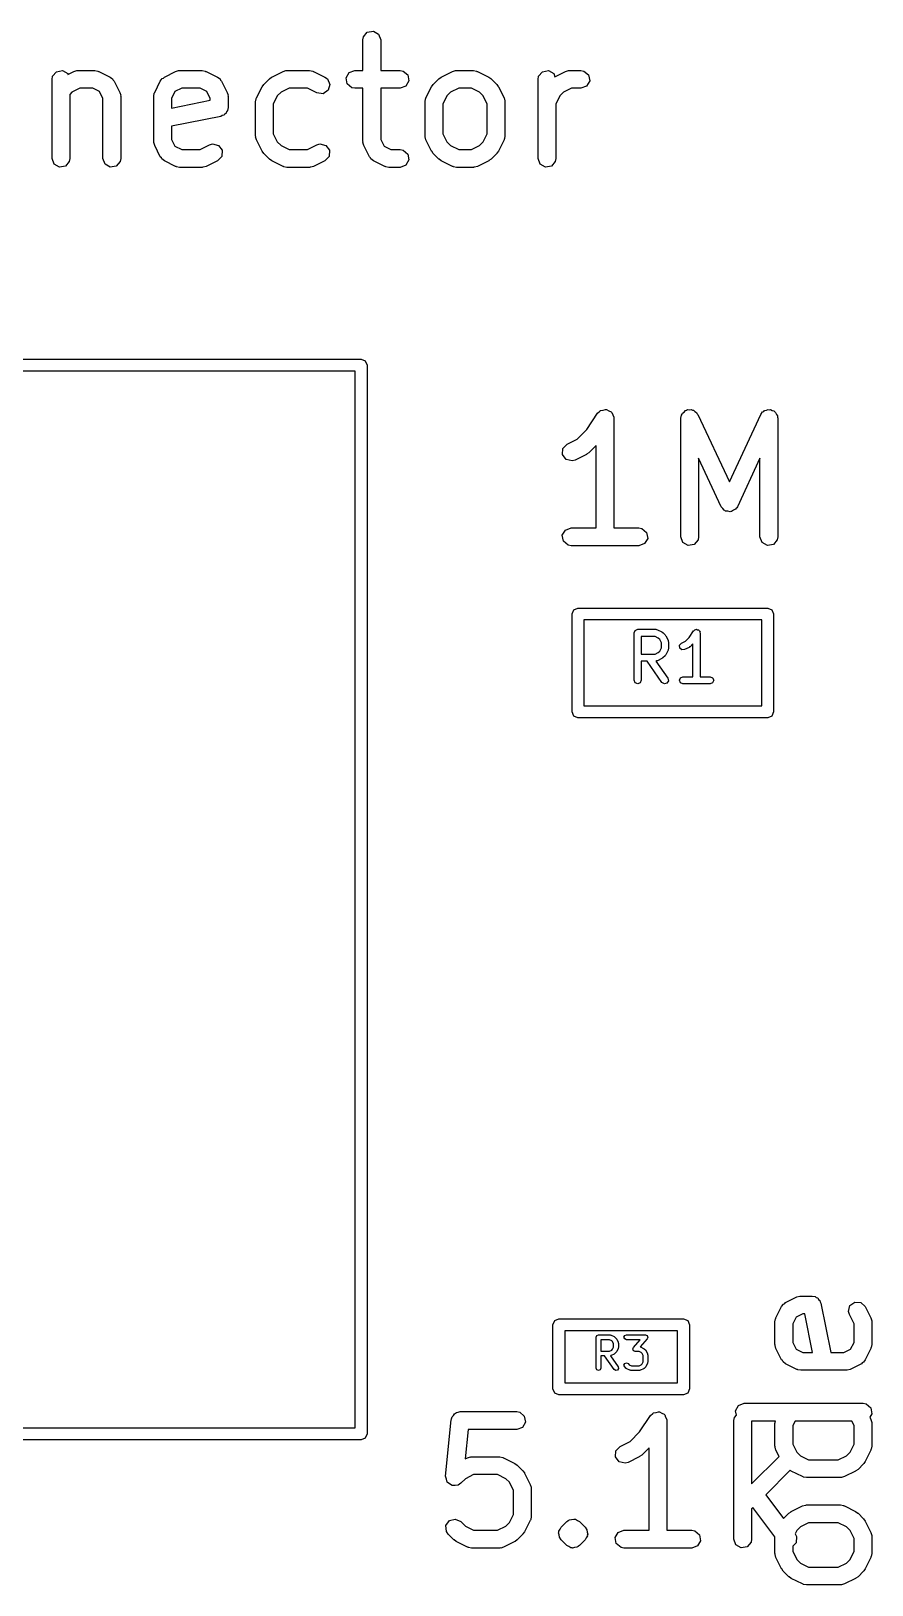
# Model space of a CAD drawing. Extents: x 115 to 337, y -185 to -59.
# Drawn here: x 227.54 to 234.62, y -72.33 to -59.23 of the extents above; entities that cross this region are included whole.
import ezdxf

# ---------------------------------------------------------------- set-up
doc = ezdxf.new("R2010")
doc.units = 0
doc.layers.add('BLACK', color=7, linetype='CONTINUOUS')

msp = doc.modelspace()

# ---------------------------------------------------------------- linework, layer by layer
at = {"layer": 'BLACK', "linetype": 'CONTINUOUS'}
for p, q in [((230.331, -59.3045), (230.335, -59.2789)), ((230.331, -59.5628), (230.331, -59.3045)), ((230.335, -59.2789), (230.368, -59.2396)), ((230.368, -59.2396), (230.419, -59.2307)), ((230.419, -59.2307), (230.463, -59.2563)), ((230.463, -59.2563), (230.481, -59.3045)), ((230.481, -59.3045), (230.481, -59.5628)), ((227.716, -59.6122), (227.749, -59.5729)), ((227.749, -59.5729), (227.8, -59.564)), ((227.8, -59.564), (227.844, -59.5896)), ((227.844, -59.5896), (227.846, -59.5956)), ((227.846, -59.5956), (227.896, -59.5708)), ((227.896, -59.5708), (227.921, -59.5633)), ((227.921, -59.5633), (227.925, -59.5644)), ((227.925, -59.5644), (227.93, -59.5628)), ((227.93, -59.5628), (228.072, -59.5628)), ((228.072, -59.5628), (228.098, -59.5674)), ((228.098, -59.5674), (228.102, -59.5703)), ((228.102, -59.5703), (228.106, -59.5708)), ((228.106, -59.5708), (228.201, -59.6184)), ((228.658, -59.6184), (228.753, -59.5708)), ((228.753, -59.5708), (228.778, -59.5633)), ((228.778, -59.5633), (228.782, -59.5644)), ((228.782, -59.5644), (228.787, -59.5628)), ((228.787, -59.5628), (228.977, -59.5628)), ((228.977, -59.5628), (229.003, -59.5674)), ((229.003, -59.5674), (229.006, -59.5703)), ((229.006, -59.5703), (229.011, -59.5708)), ((229.011, -59.5708), (229.106, -59.6184)), ((229.563, -59.6184), (229.658, -59.5708)), ((229.658, -59.5708), (229.683, -59.5633)), ((229.683, -59.5633), (229.687, -59.5644)), ((229.687, -59.5644), (229.691, -59.5628)), ((229.691, -59.5628), (229.882, -59.5628)), ((229.882, -59.5628), (229.908, -59.5674)), ((229.908, -59.5674), (229.911, -59.5703)), ((229.911, -59.5703), (229.915, -59.5708)), ((229.915, -59.5708), (230.011, -59.6184)), ((230.189, -59.6248), (230.215, -59.5804)), ((230.215, -59.5804), (230.263, -59.5628)), ((230.263, -59.5628), (230.331, -59.5628)), ((230.481, -59.5628), (230.644, -59.5628)), ((230.644, -59.5628), (230.67, -59.5674)), ((230.67, -59.5674), (230.709, -59.6003)), ((230.709, -59.6003), (230.718, -59.6509)), ((230.991, -59.6184), (231.087, -59.5708)), ((231.087, -59.5708), (231.111, -59.5633)), ((231.111, -59.5633), (231.116, -59.5644)), ((231.116, -59.5644), (231.12, -59.5628)), ((231.12, -59.5628), (231.263, -59.5628)), ((231.263, -59.5628), (231.289, -59.5674)), ((231.289, -59.5674), (231.292, -59.5703)), ((231.292, -59.5703), (231.296, -59.5708)), ((231.296, -59.5708), (231.392, -59.6184)), ((231.811, -59.6122), (231.844, -59.5729)), ((231.844, -59.5729), (231.895, -59.564)), ((231.895, -59.564), (231.939, -59.5896)), ((231.939, -59.5896), (231.949, -59.6158)), ((231.949, -59.6158), (232.039, -59.5708)), ((232.039, -59.5708), (232.064, -59.5633)), ((232.064, -59.5633), (232.068, -59.5644)), ((232.068, -59.5644), (232.072, -59.5628)), ((232.072, -59.5628), (232.168, -59.5628)), ((232.168, -59.5628), (232.193, -59.5674)), ((232.193, -59.5674), (232.233, -59.6003)), ((232.233, -59.6003), (232.242, -59.6509)), ((227.712, -59.6378), (227.716, -59.6122)), ((227.712, -60.3045), (227.712, -59.6378)), ((227.947, -59.7128), (227.879, -59.7471)), ((228.055, -59.7128), (227.947, -59.7128)), ((228.112, -59.7414), (228.055, -59.7128)), ((228.201, -59.6184), (228.222, -59.6339)), ((228.222, -59.6339), (228.227, -59.6442)), ((228.227, -59.6442), (228.235, -59.6519)), ((228.235, -59.6519), (228.282, -59.7472)), ((228.577, -59.7472), (228.624, -59.6519)), ((228.624, -59.6519), (228.64, -59.631)), ((228.64, -59.631), (228.65, -59.6265)), ((228.65, -59.6265), (228.658, -59.6184)), ((228.804, -59.7128), (228.747, -59.7414)), ((228.959, -59.7128), (228.804, -59.7128)), ((229.017, -59.7414), (228.959, -59.7128)), ((229.106, -59.6184), (229.127, -59.6339)), ((229.127, -59.6339), (229.131, -59.6442)), ((229.131, -59.6442), (229.14, -59.6519)), ((229.14, -59.6519), (229.187, -59.7472)), ((229.434, -59.7948), (229.482, -59.6995)), ((229.482, -59.6995), (229.495, -59.6815)), ((229.495, -59.6815), (229.496, -59.6801)), ((229.496, -59.6801), (229.543, -59.6324)), ((229.543, -59.6324), (229.562, -59.6196)), ((229.562, -59.6196), (229.563, -59.6184)), ((229.709, -59.7128), (229.641, -59.7471)), ((229.864, -59.7128), (229.709, -59.7128)), ((229.944, -59.7525), (229.864, -59.7128)), ((230.037, -59.7301), (229.995, -59.7584)), ((230.011, -59.6184), (230.032, -59.6339)), ((230.032, -59.6339), (230.052, -59.681)), ((230.052, -59.681), (230.037, -59.7301)), ((230.198, -59.6753), (230.189, -59.6248)), ((230.237, -59.7083), (230.198, -59.6753)), ((230.263, -59.7128), (230.237, -59.7083)), ((230.331, -59.7128), (230.263, -59.7128)), ((230.331, -60.1617), (230.331, -59.7128)), ((230.644, -59.7128), (230.481, -59.7128)), ((230.481, -59.7128), (230.481, -60.144)), ((230.692, -59.6953), (230.644, -59.7128)), ((230.718, -59.6509), (230.692, -59.6953)), ((230.862, -59.7948), (230.91, -59.6995)), ((230.91, -59.6995), (230.923, -59.6815)), ((230.923, -59.6815), (230.924, -59.6801)), ((230.924, -59.6801), (230.972, -59.6324)), ((230.972, -59.6324), (230.99, -59.6196)), ((230.99, -59.6196), (230.991, -59.6184)), ((231.138, -59.7128), (231.069, -59.7471)), ((231.245, -59.7128), (231.138, -59.7128)), ((231.314, -59.7471), (231.245, -59.7128)), ((231.392, -59.6184), (231.41, -59.6317)), ((231.41, -59.6317), (231.411, -59.6324)), ((231.411, -59.6324), (231.459, -59.6801)), ((231.459, -59.6801), (231.472, -59.6984)), ((231.472, -59.6984), (231.473, -59.6995)), ((231.473, -59.6995), (231.52, -59.7948)), ((231.807, -59.6378), (231.811, -59.6122)), ((231.807, -60.3045), (231.807, -59.6378)), ((232.09, -59.7128), (232.022, -59.7471)), ((232.168, -59.7128), (232.09, -59.7128)), ((232.216, -59.6953), (232.168, -59.7128)), ((232.242, -59.6509), (232.216, -59.6953)), ((227.879, -59.7471), (227.862, -59.7642)), ((227.862, -59.7642), (227.862, -60.3045)), ((228.14, -59.7984), (228.112, -59.7414)), ((228.14, -60.3045), (228.14, -59.7984)), ((228.282, -59.7472), (228.29, -59.7721)), ((228.29, -59.7721), (228.289, -59.7765)), ((228.289, -59.7765), (228.29, -59.7807)), ((228.29, -59.7807), (228.29, -60.3045)), ((228.569, -59.7807), (228.573, -59.7551)), ((228.569, -60.1617), (228.569, -59.7807)), ((228.573, -59.7551), (228.576, -59.7516)), ((228.576, -59.7516), (228.577, -59.7472)), ((228.747, -59.7414), (228.719, -59.7984)), ((228.719, -59.7984), (228.719, -59.8797)), ((228.719, -59.8797), (229.045, -59.8145)), ((229.045, -59.7984), (229.017, -59.7414)), ((229.045, -59.8145), (229.045, -59.7984)), ((229.187, -59.7472), (229.195, -59.7721)), ((229.195, -59.7721), (229.194, -59.7765)), ((229.194, -59.7765), (229.195, -59.7807)), ((229.195, -59.7807), (229.195, -59.8759)), ((229.426, -59.8283), (229.431, -59.8027)), ((229.426, -60.114), (229.426, -59.8283)), ((229.431, -59.8027), (229.433, -59.7992)), ((229.433, -59.7992), (229.434, -59.7948)), ((229.61, -59.7775), (229.576, -59.846)), ((229.576, -59.846), (229.576, -60.0963)), ((229.641, -59.7471), (229.61, -59.7775)), ((229.995, -59.7584), (229.944, -59.7525)), ((230.855, -59.8283), (230.859, -59.8027)), ((230.855, -60.114), (230.855, -59.8283)), ((230.859, -59.8027), (230.862, -59.7992)), ((230.862, -59.7992), (230.862, -59.7948)), ((231.039, -59.7775), (231.005, -59.846)), ((231.005, -59.846), (231.005, -60.0963)), ((231.069, -59.7471), (231.039, -59.7775)), ((231.344, -59.7775), (231.314, -59.7471)), ((231.378, -59.846), (231.344, -59.7775)), ((231.378, -60.0963), (231.378, -59.846)), ((231.52, -59.7948), (231.528, -59.8197)), ((231.528, -59.8197), (231.527, -59.8241)), ((231.527, -59.8241), (231.528, -59.8283)), ((231.528, -59.8283), (231.528, -60.114)), ((231.991, -59.7775), (231.957, -59.846)), ((231.957, -59.846), (231.957, -60.3045)), ((232.022, -59.7471), (231.991, -59.7775)), ((229.135, -59.9495), (228.719, -60.0327)), ((229.145, -59.943), (229.135, -59.9495)), ((229.158, -59.9409), (229.145, -59.943)), ((229.167, -59.9301), (229.158, -59.9409)), ((229.179, -59.9228), (229.167, -59.9301)), ((229.183, -59.9111), (229.179, -59.9228)), ((229.191, -59.9016), (229.183, -59.9111)), ((229.195, -59.8759), (229.191, -59.9016)), ((228.719, -60.0327), (228.719, -60.144)), ((229.428, -60.1183), (229.426, -60.114)), ((229.426, -60.1226), (229.428, -60.1183)), ((229.434, -60.1476), (229.426, -60.1226)), ((229.576, -60.0963), (229.61, -60.1648)), ((230.856, -60.1183), (230.855, -60.114)), ((230.855, -60.1226), (230.856, -60.1183)), ((230.862, -60.1476), (230.855, -60.1226)), ((231.005, -60.0963), (231.039, -60.1648)), ((231.344, -60.1648), (231.378, -60.0963)), ((231.528, -60.114), (231.524, -60.1397)), ((228.57, -60.1659), (228.569, -60.1617)), ((228.569, -60.1702), (228.57, -60.1659)), ((228.577, -60.1952), (228.569, -60.1702)), ((228.624, -60.2904), (228.577, -60.1952)), ((228.719, -60.144), (228.747, -60.201)), ((228.747, -60.201), (228.804, -60.2295)), ((228.804, -60.2295), (228.959, -60.2295)), ((228.959, -60.2295), (229.039, -60.1898)), ((229.039, -60.1898), (229.064, -60.1824)), ((229.064, -60.1824), (229.114, -60.1943)), ((229.114, -60.1943), (229.144, -60.2355)), ((229.144, -60.2355), (229.141, -60.2867)), ((229.482, -60.2428), (229.434, -60.1476)), ((229.483, -60.2439), (229.482, -60.2428)), ((229.496, -60.2623), (229.483, -60.2439)), ((229.61, -60.1648), (229.641, -60.1953)), ((229.641, -60.1953), (229.709, -60.2295)), ((229.709, -60.2295), (229.864, -60.2295)), ((229.864, -60.2295), (229.944, -60.1898)), ((229.944, -60.1898), (229.969, -60.1824)), ((229.969, -60.1824), (230.019, -60.1943)), ((230.019, -60.1943), (230.049, -60.2355)), ((230.049, -60.2355), (230.046, -60.2867)), ((230.332, -60.1659), (230.331, -60.1617)), ((230.331, -60.1702), (230.332, -60.1659)), ((230.339, -60.1952), (230.331, -60.1702)), ((230.386, -60.2904), (230.339, -60.1952)), ((230.481, -60.144), (230.509, -60.201)), ((230.509, -60.201), (230.566, -60.2295)), ((230.566, -60.2295), (230.644, -60.2295)), ((230.644, -60.2295), (230.67, -60.234)), ((230.67, -60.234), (230.709, -60.267)), ((230.91, -60.2428), (230.862, -60.1476)), ((230.911, -60.2439), (230.91, -60.2428)), ((230.924, -60.2623), (230.911, -60.2439)), ((231.039, -60.1648), (231.069, -60.1953)), ((231.069, -60.1953), (231.138, -60.2295)), ((231.138, -60.2295), (231.245, -60.2295)), ((231.245, -60.2295), (231.314, -60.1953)), ((231.314, -60.1953), (231.344, -60.1648)), ((231.473, -60.2428), (231.459, -60.2608)), ((231.52, -60.1476), (231.473, -60.2428)), ((231.521, -60.1431), (231.52, -60.1476)), ((231.524, -60.1397), (231.521, -60.1431)), ((227.729, -60.3527), (227.712, -60.3045)), ((227.774, -60.3784), (227.729, -60.3527)), ((227.824, -60.3695), (227.774, -60.3784)), ((227.857, -60.3302), (227.824, -60.3695)), ((227.862, -60.3045), (227.857, -60.3302)), ((228.158, -60.3527), (228.14, -60.3045)), ((228.202, -60.3784), (228.158, -60.3527)), ((228.253, -60.3695), (228.202, -60.3784)), ((228.286, -60.3302), (228.253, -60.3695)), ((228.29, -60.3045), (228.286, -60.3302)), ((228.633, -60.2982), (228.624, -60.2904)), ((228.637, -60.3085), (228.633, -60.2982)), ((228.658, -60.324), (228.637, -60.3085)), ((228.753, -60.3716), (228.658, -60.324)), ((228.758, -60.3721), (228.753, -60.3716)), ((228.761, -60.375), (228.758, -60.3721)), ((228.787, -60.3795), (228.761, -60.375)), ((228.977, -60.3795), (228.787, -60.3795)), ((228.981, -60.378), (228.977, -60.3795)), ((228.986, -60.379), (228.981, -60.378)), ((229.011, -60.3716), (228.986, -60.379)), ((229.106, -60.324), (229.011, -60.3716)), ((229.141, -60.2867), (229.106, -60.324)), ((229.543, -60.3099), (229.496, -60.2623)), ((229.545, -60.3106), (229.543, -60.3099)), ((229.563, -60.324), (229.545, -60.3106)), ((229.658, -60.3716), (229.563, -60.324)), ((229.662, -60.3721), (229.658, -60.3716)), ((229.666, -60.375), (229.662, -60.3721)), ((229.691, -60.3795), (229.666, -60.375)), ((229.882, -60.3795), (229.691, -60.3795)), ((229.886, -60.378), (229.882, -60.3795)), ((229.891, -60.379), (229.886, -60.378)), ((229.915, -60.3716), (229.891, -60.379)), ((230.011, -60.324), (229.915, -60.3716)), ((230.046, -60.2867), (230.011, -60.324)), ((230.394, -60.2982), (230.386, -60.2904)), ((230.399, -60.3085), (230.394, -60.2982)), ((230.42, -60.324), (230.399, -60.3085)), ((230.515, -60.3716), (230.42, -60.324)), ((230.52, -60.3721), (230.515, -60.3716)), ((230.523, -60.375), (230.52, -60.3721)), ((230.549, -60.3795), (230.523, -60.375)), ((230.644, -60.3795), (230.549, -60.3795)), ((230.692, -60.362), (230.644, -60.3795)), ((230.718, -60.3175), (230.692, -60.362)), ((230.709, -60.267), (230.718, -60.3175)), ((230.972, -60.3099), (230.924, -60.2623)), ((230.973, -60.3106), (230.972, -60.3099)), ((230.991, -60.324), (230.973, -60.3106)), ((231.087, -60.3716), (230.991, -60.324)), ((231.091, -60.3721), (231.087, -60.3716)), ((231.094, -60.375), (231.091, -60.3721)), ((231.12, -60.3795), (231.094, -60.375)), ((231.263, -60.3795), (231.12, -60.3795)), ((231.267, -60.378), (231.263, -60.3795)), ((231.271, -60.379), (231.267, -60.378)), ((231.296, -60.3716), (231.271, -60.379)), ((231.392, -60.324), (231.296, -60.3716)), ((231.393, -60.3228), (231.392, -60.324)), ((231.411, -60.3099), (231.393, -60.3228)), ((231.459, -60.2623), (231.411, -60.3099)), ((231.459, -60.2608), (231.459, -60.2623)), ((231.825, -60.3527), (231.807, -60.3045)), ((231.869, -60.3784), (231.825, -60.3527)), ((231.919, -60.3695), (231.869, -60.3784)), ((231.952, -60.3302), (231.919, -60.3695)), ((231.957, -60.3045), (231.952, -60.3302)), ((221.336, -61.9971), (230.316, -61.9971)), ((230.316, -61.9971), (230.351, -62.0118)), ((230.351, -62.0118), (230.366, -62.0471)), ((230.366, -62.0471), (230.366, -71.0571)), ((230.266, -62.0971), (221.386, -62.0971)), ((230.266, -71.0071), (230.266, -62.0971)), ((232.218, -62.5896), (232.309, -62.4529)), ((232.309, -62.4529), (232.327, -62.4341)), ((232.327, -62.4341), (232.331, -62.4329)), ((232.331, -62.4329), (232.334, -62.4296)), ((232.334, -62.4296), (232.355, -62.4258)), ((232.355, -62.4258), (232.376, -62.4197)), ((232.376, -62.4197), (232.38, -62.4214)), ((232.38, -62.4214), (232.384, -62.4207)), ((232.384, -62.4207), (232.403, -62.4315)), ((232.403, -62.4315), (232.423, -62.4403)), ((232.423, -62.4403), (232.425, -62.4441)), ((232.425, -62.4441), (232.429, -62.4463)), ((232.429, -62.4463), (232.436, -62.4668)), ((232.436, -62.4668), (232.446, -62.4863)), ((233.01, -62.4945), (233.015, -62.4689)), ((233.015, -62.4689), (233.021, -62.4612)), ((233.021, -62.4612), (233.024, -62.4515)), ((233.024, -62.4515), (233.037, -62.4421)), ((233.037, -62.4421), (233.048, -62.4296)), ((233.048, -62.4296), (233.058, -62.4278)), ((233.058, -62.4278), (233.066, -62.4221)), ((233.066, -62.4221), (233.082, -62.4235)), ((233.082, -62.4235), (233.098, -62.4207)), ((233.098, -62.4207), (233.107, -62.4257)), ((233.107, -62.4257), (233.117, -62.4265)), ((233.117, -62.4265), (233.129, -62.4381)), ((233.129, -62.4381), (233.143, -62.4463)), ((233.143, -62.4463), (233.146, -62.4557)), ((233.146, -62.4557), (233.153, -62.4628)), ((233.153, -62.4628), (233.419, -63.0314)), ((233.419, -63.0314), (233.684, -62.4628)), ((233.684, -62.4628), (233.699, -62.4415)), ((233.699, -62.4415), (233.708, -62.4372)), ((233.708, -62.4372), (233.715, -62.4296)), ((233.715, -62.4296), (233.731, -62.4267)), ((233.731, -62.4267), (233.746, -62.4198)), ((233.746, -62.4198), (233.755, -62.4224)), ((233.755, -62.4224), (233.765, -62.4207)), ((233.765, -62.4207), (233.779, -62.4288)), ((233.779, -62.4288), (233.795, -62.4331)), ((233.795, -62.4331), (233.801, -62.4413)), ((233.801, -62.4413), (233.809, -62.4463)), ((233.809, -62.4463), (233.815, -62.4617)), ((233.815, -62.4617), (233.824, -62.4751)), ((233.824, -62.4751), (233.824, -62.4851)), ((232.136, -62.671), (232.218, -62.5896)), ((232.446, -62.4863), (232.445, -62.4905)), ((232.445, -62.4905), (232.446, -62.4945)), ((232.446, -62.4945), (232.446, -63.4195)), ((233.01, -63.4945), (233.01, -62.4945)), ((233.824, -62.4851), (233.827, -62.4945)), ((233.827, -62.4945), (233.827, -63.4945)), ((232.017, -62.7504), (232.052, -62.7131)), ((232.052, -62.7131), (232.136, -62.671)), ((232.296, -62.7232), (232.234, -62.7856)), ((232.296, -63.4195), (232.296, -62.7232)), ((232.013, -62.8016), (232.017, -62.7504)), ((232.044, -62.8428), (232.013, -62.8016)), ((232.094, -62.8547), (232.044, -62.8428)), ((232.119, -62.8473), (232.094, -62.8547)), ((232.214, -62.7997), (232.119, -62.8473)), ((232.215, -62.7985), (232.214, -62.7997)), ((232.234, -62.7856), (232.215, -62.7985)), ((233.351, -63.2405), (233.16, -62.8326)), ((233.16, -62.8326), (233.16, -63.4945)), ((233.677, -62.8326), (233.487, -63.2405)), ((233.677, -63.4945), (233.677, -62.8326)), ((233.364, -63.2543), (233.351, -63.2405)), ((233.376, -63.2702), (233.364, -63.2543)), ((233.382, -63.272), (233.376, -63.2702)), ((233.454, -63.2701), (233.438, -63.2812)), ((233.472, -63.2618), (233.454, -63.2701)), ((233.477, -63.2537), (233.472, -63.2618)), ((233.48, -63.2518), (233.477, -63.2537)), ((233.481, -63.2486), (233.48, -63.2518)), ((233.487, -63.2405), (233.481, -63.2486)), ((233.387, -63.2768), (233.382, -63.272)), ((233.406, -63.2785), (233.387, -63.2768)), ((233.425, -63.2835), (233.406, -63.2785)), ((233.431, -63.2806), (233.425, -63.2835)), ((233.438, -63.2812), (233.431, -63.2806)), ((232.011, -63.4815), (232.037, -63.4371)), ((232.02, -63.532), (232.011, -63.4815)), ((232.06, -63.565), (232.02, -63.532)), ((232.037, -63.4371), (232.085, -63.4195)), ((232.085, -63.4195), (232.296, -63.4195)), ((232.446, -63.4195), (232.657, -63.4195)), ((232.657, -63.4195), (232.682, -63.424)), ((232.682, -63.424), (232.722, -63.457)), ((232.731, -63.5075), (232.705, -63.552)), ((232.722, -63.457), (232.731, -63.5075)), ((233.028, -63.5427), (233.01, -63.4945)), ((233.156, -63.5202), (233.123, -63.5595)), ((233.16, -63.4945), (233.156, -63.5202)), ((233.695, -63.5427), (233.677, -63.4945)), ((233.822, -63.5202), (233.79, -63.5595)), ((233.827, -63.4945), (233.822, -63.5202)), ((232.085, -63.5695), (232.06, -63.565)), ((232.657, -63.5695), (232.085, -63.5695)), ((232.705, -63.552), (232.657, -63.5695)), ((233.072, -63.5684), (233.028, -63.5427)), ((233.123, -63.5595), (233.072, -63.5684)), ((233.739, -63.5684), (233.695, -63.5427)), ((233.79, -63.5595), (233.739, -63.5684)), ((232.093, -64.1446), (232.107, -64.1093)), ((232.093, -64.9696), (232.093, -64.1446)), ((232.107, -64.1093), (232.142, -64.0946)), ((232.142, -64.0946), (233.742, -64.0946)), ((233.742, -64.0946), (233.778, -64.1093)), ((233.778, -64.1093), (233.792, -64.1446)), ((233.792, -64.1446), (233.792, -64.9696)), ((232.192, -64.1946), (232.192, -64.9196)), ((233.692, -64.1946), (232.192, -64.1946)), ((232.617, -64.3041), (232.626, -64.2829)), ((232.617, -64.7041), (232.617, -64.3041)), ((232.626, -64.2829), (232.647, -64.2741)), ((232.647, -64.2741), (232.8, -64.2741)), ((232.8, -64.2741), (232.806, -64.2768)), ((232.806, -64.2768), (232.813, -64.2773)), ((232.813, -64.2773), (232.851, -64.2963)), ((232.851, -64.2963), (232.854, -64.3)), ((232.854, -64.3), (232.859, -64.3019)), ((232.859, -64.3019), (232.878, -64.321)), ((233.081, -64.3421), (233.118, -64.2874)), ((233.118, -64.2874), (233.12, -64.2857)), ((233.12, -64.2857), (233.121, -64.2829)), ((233.121, -64.2829), (233.129, -64.2795)), ((233.129, -64.2795), (233.137, -64.2747)), ((233.137, -64.2747), (233.14, -64.2753)), ((233.14, -64.2753), (233.142, -64.2741)), ((233.142, -64.2741), (233.151, -64.2774)), ((233.151, -64.2774), (233.159, -64.2791)), ((233.159, -64.2791), (233.161, -64.2817)), ((233.161, -64.2817), (233.164, -64.2829)), ((233.164, -64.2829), (233.167, -64.2909)), ((233.167, -64.2909), (233.172, -64.2982)), ((233.172, -64.2982), (233.171, -64.3012)), ((233.171, -64.3012), (233.172, -64.3041)), ((233.172, -64.3041), (233.172, -64.6741)), ((233.692, -64.9196), (233.692, -64.1946)), ((232.793, -64.3341), (232.677, -64.3341)), ((232.677, -64.3341), (232.677, -64.4836)), ((232.82, -64.3478), (232.793, -64.3341)), ((232.832, -64.36), (232.82, -64.3478)), ((232.846, -64.3874), (232.832, -64.36)), ((232.832, -64.4577), (232.846, -64.4303)), ((232.846, -64.4303), (232.846, -64.3874)), ((232.878, -64.321), (232.88, -64.3255)), ((232.88, -64.3255), (232.884, -64.3288)), ((232.884, -64.3288), (232.903, -64.3669)), ((232.903, -64.3669), (232.903, -64.3738)), ((232.903, -64.3738), (232.906, -64.3803)), ((232.906, -64.4374), (232.903, -64.4439)), ((232.903, -64.4439), (232.903, -64.4508)), ((232.906, -64.3803), (232.906, -64.4374)), ((233, -64.4089), (233.015, -64.3915)), ((233.001, -64.4318), (233, -64.4089)), ((233.019, -64.4468), (233.001, -64.4318)), ((233.015, -64.3915), (233.049, -64.3747)), ((233.042, -64.4452), (233.019, -64.4468)), ((233.08, -64.4262), (233.042, -64.4452)), ((233.049, -64.3747), (233.081, -64.3421)), ((233.083, -64.4224), (233.08, -64.4262)), ((233.088, -64.4205), (233.083, -64.4224)), ((233.112, -64.3956), (233.088, -64.4205)), ((233.112, -64.6741), (233.112, -64.3956)), ((232.677, -64.4836), (232.793, -64.4836)), ((232.727, -64.5436), (232.677, -64.5436)), ((232.677, -64.5436), (232.677, -64.7041)), ((232.851, -64.7213), (232.727, -64.5436)), ((232.793, -64.4836), (232.82, -64.4699)), ((232.806, -64.5409), (232.8, -64.5435)), ((232.8, -64.5435), (232.9, -64.6869)), ((232.813, -64.5404), (232.806, -64.5409)), ((232.851, -64.5214), (232.813, -64.5404)), ((232.82, -64.4699), (232.832, -64.4577)), ((232.854, -64.5177), (232.851, -64.5214)), ((232.859, -64.5158), (232.854, -64.5177)), ((232.878, -64.4967), (232.859, -64.5158)), ((232.88, -64.4922), (232.878, -64.4967)), ((232.884, -64.4889), (232.88, -64.4922)), ((232.903, -64.4508), (232.884, -64.4889)), ((232.626, -64.7253), (232.617, -64.7041)), ((232.677, -64.7041), (232.668, -64.7253)), ((232.905, -64.7093), (232.893, -64.7287)), ((232.9, -64.6869), (232.905, -64.7093)), ((232.998, -64.7041), (233.007, -64.6829)), ((233.007, -64.7253), (232.998, -64.7041)), ((233.007, -64.6829), (233.028, -64.6741)), ((233.028, -64.6741), (233.112, -64.6741)), ((233.172, -64.6741), (233.257, -64.6741)), ((233.257, -64.6741), (233.278, -64.6829)), ((233.278, -64.6829), (233.287, -64.7041)), ((233.287, -64.7041), (233.278, -64.7253)), ((232.647, -64.7341), (232.626, -64.7253)), ((232.668, -64.7253), (232.647, -64.7341)), ((232.871, -64.7336), (232.851, -64.7213)), ((232.893, -64.7287), (232.871, -64.7336)), ((233.028, -64.7341), (233.007, -64.7253)), ((233.142, -64.7341), (233.028, -64.7341)), ((233.257, -64.7341), (233.142, -64.7341)), ((233.278, -64.7253), (233.257, -64.7341)), ((232.107, -65.005), (232.093, -64.9696)), ((232.192, -64.9196), (233.692, -64.9196)), ((233.792, -64.9696), (233.778, -65.005)), ((232.142, -65.0196), (232.107, -65.005)), ((233.742, -65.0196), (232.142, -65.0196)), ((233.778, -65.005), (233.742, -65.0196)), ((233.885, -69.9582), (233.892, -69.9501)), ((233.892, -69.9501), (233.988, -69.9024)), ((233.988, -69.9024), (234.012, -69.895)), ((234.012, -69.895), (234.017, -69.896)), ((234.017, -69.896), (234.021, -69.8945)), ((234.021, -69.8945), (234.116, -69.8945)), ((234.116, -69.8945), (234.142, -69.899)), ((234.142, -69.899), (234.151, -69.907)), ((234.151, -69.907), (234.163, -69.911)), ((234.163, -69.911), (234.17, -69.923)), ((234.17, -69.923), (234.181, -69.932)), ((234.181, -69.932), (234.183, -69.9442)), ((234.183, -69.9442), (234.19, -69.9548)), ((234.435, -69.9758), (234.476, -69.9452)), ((234.476, -69.9452), (234.527, -69.9483)), ((234.527, -69.9483), (234.564, -69.9836)), ((233.811, -70.0788), (233.859, -69.9836)), ((233.811, -70.0833), (233.811, -70.0788)), ((233.859, -69.9836), (233.874, -69.9627)), ((233.874, -69.9627), (233.885, -69.9582)), ((233.982, -70.073), (233.953, -70.1301)), ((234.039, -70.0445), (233.982, -70.073)), ((234.055, -70.0445), (234.039, -70.0445)), ((234.12, -70.3707), (234.055, -70.0445)), ((234.19, -69.9548), (234.273, -70.3707)), ((234.423, -70.0257), (234.435, -69.9758)), ((234.43, -70.0507), (234.423, -70.0257)), ((234.47, -70.1301), (234.43, -70.0507)), ((234.564, -69.9836), (234.612, -70.0788)), ((234.612, -70.0788), (234.619, -70.1038)), ((231.932, -70.1371), (231.947, -70.1018)), ((231.932, -70.6771), (231.932, -70.1371)), ((231.947, -70.1018), (231.982, -70.0871)), ((231.982, -70.0871), (233.032, -70.0871)), ((232.032, -70.1871), (232.032, -70.6271)), ((232.982, -70.1871), (232.032, -70.1871)), ((232.982, -70.6271), (232.982, -70.1871)), ((233.032, -70.0871), (233.068, -70.1018)), ((233.068, -70.1018), (233.082, -70.1371)), ((233.082, -70.1371), (233.082, -70.6771)), ((233.803, -70.1124), (233.808, -70.0867)), ((233.803, -70.3028), (233.803, -70.1124)), ((233.808, -70.0867), (233.811, -70.0833)), ((233.953, -70.1301), (233.953, -70.2851)), ((234.47, -70.2851), (234.47, -70.1301)), ((234.619, -70.1038), (234.618, -70.1082)), ((234.618, -70.1082), (234.62, -70.1124)), ((234.62, -70.1124), (234.62, -70.3028)), ((232.296, -70.2427), (232.301, -70.2285)), ((232.296, -70.5027), (232.296, -70.2427)), ((232.301, -70.2285), (232.316, -70.2227)), ((232.316, -70.2227), (232.415, -70.2227)), ((232.41, -70.2627), (232.336, -70.2627)), ((232.336, -70.2627), (232.336, -70.3588)), ((232.428, -70.2715), (232.41, -70.2627)), ((232.415, -70.2227), (232.419, -70.2244)), ((232.419, -70.2244), (232.424, -70.2248)), ((232.424, -70.2248), (232.448, -70.2371)), ((232.435, -70.2793), (232.428, -70.2715)), ((232.428, -70.35), (232.435, -70.3422)), ((232.444, -70.2969), (232.435, -70.2793)), ((232.435, -70.3422), (232.444, -70.3246)), ((232.444, -70.3246), (232.444, -70.2969)), ((232.448, -70.2371), (232.451, -70.2396)), ((232.451, -70.2396), (232.454, -70.2409)), ((232.454, -70.2409), (232.466, -70.2533)), ((232.466, -70.2533), (232.467, -70.2563)), ((232.467, -70.2563), (232.47, -70.2585)), ((232.47, -70.2585), (232.482, -70.2832)), ((232.482, -70.3383), (232.47, -70.363)), ((232.482, -70.2832), (232.482, -70.2879)), ((232.482, -70.2879), (232.484, -70.2922)), ((232.484, -70.3293), (232.482, -70.3336)), ((232.482, -70.3336), (232.482, -70.3383)), ((232.484, -70.2922), (232.484, -70.3293)), ((232.531, -70.2427), (232.537, -70.2285)), ((232.537, -70.2568), (232.531, -70.2427)), ((232.537, -70.2285), (232.551, -70.2227)), ((232.551, -70.2627), (232.537, -70.2568)), ((232.551, -70.2227), (232.712, -70.2227)), ((232.668, -70.2627), (232.551, -70.2627)), ((232.605, -70.3417), (232.608, -70.3352)), ((232.605, -70.3424), (232.605, -70.3417)), ((232.605, -70.343), (232.605, -70.3424)), ((232.608, -70.3493), (232.605, -70.343)), ((232.608, -70.3352), (232.61, -70.3285)), ((232.61, -70.3285), (232.668, -70.2627)), ((232.727, -70.2558), (232.668, -70.3236)), ((232.668, -70.3236), (232.671, -70.3238)), ((232.671, -70.3238), (232.696, -70.3362)), ((232.696, -70.3362), (232.698, -70.3387)), ((232.698, -70.3387), (232.701, -70.3399)), ((232.701, -70.3399), (232.714, -70.3523)), ((232.712, -70.2227), (232.718, -70.2253)), ((232.718, -70.2253), (232.725, -70.2276)), ((232.725, -70.2276), (232.725, -70.2282)), ((232.725, -70.2282), (232.726, -70.2285)), ((232.726, -70.2285), (232.729, -70.235)), ((232.729, -70.2492), (232.727, -70.2558)), ((232.729, -70.235), (232.732, -70.2413)), ((232.732, -70.2427), (232.729, -70.2492)), ((232.732, -70.2413), (232.732, -70.242)), ((232.732, -70.242), (232.732, -70.2427)), ((233.805, -70.3071), (233.803, -70.3028)), ((233.804, -70.3114), (233.805, -70.3071)), ((233.811, -70.3364), (233.804, -70.3114)), ((233.859, -70.4316), (233.811, -70.3364)), ((233.953, -70.2851), (233.982, -70.3422)), ((233.982, -70.3422), (234.039, -70.3707)), ((234.384, -70.3707), (234.441, -70.3422)), ((234.441, -70.3422), (234.47, -70.2851)), ((234.612, -70.3364), (234.564, -70.4316)), ((234.615, -70.3285), (234.612, -70.3319)), ((234.612, -70.3319), (234.612, -70.3364)), ((234.62, -70.3028), (234.615, -70.3285)), ((232.336, -70.3588), (232.41, -70.3588)), ((232.367, -70.3988), (232.336, -70.3988)), ((232.336, -70.3988), (232.336, -70.5027)), ((232.448, -70.5141), (232.367, -70.3988)), ((232.41, -70.3588), (232.428, -70.35)), ((232.419, -70.3971), (232.416, -70.3984)), ((232.416, -70.3984), (232.481, -70.4912)), ((232.424, -70.3967), (232.419, -70.3971)), ((232.448, -70.3843), (232.424, -70.3967)), ((232.451, -70.3819), (232.448, -70.3843)), ((232.454, -70.3806), (232.451, -70.3819)), ((232.466, -70.3682), (232.454, -70.3806)), ((232.467, -70.3652), (232.466, -70.3682)), ((232.47, -70.363), (232.467, -70.3652)), ((232.531, -70.4779), (232.537, -70.4637)), ((232.537, -70.4637), (232.551, -70.4579)), ((232.551, -70.4579), (232.565, -70.4637)), ((232.565, -70.4637), (232.575, -70.4738)), ((232.575, -70.4738), (232.593, -70.4827)), ((232.611, -70.3558), (232.608, -70.3493)), ((232.612, -70.3561), (232.611, -70.3558)), ((232.612, -70.3568), (232.612, -70.3561)), ((232.619, -70.359), (232.612, -70.3568)), ((232.625, -70.3617), (232.619, -70.359)), ((232.658, -70.3617), (232.625, -70.3617)), ((232.675, -70.3705), (232.658, -70.3617)), ((232.658, -70.4827), (232.675, -70.4738)), ((232.683, -70.3783), (232.675, -70.3705)), ((232.675, -70.4738), (232.683, -70.466)), ((232.692, -70.3959), (232.683, -70.3783)), ((232.683, -70.466), (232.692, -70.4484)), ((232.692, -70.4484), (232.692, -70.3959)), ((232.714, -70.3523), (232.715, -70.3554)), ((232.715, -70.3554), (232.717, -70.3575)), ((232.717, -70.3575), (232.73, -70.3823)), ((232.73, -70.4621), (232.717, -70.4868)), ((232.73, -70.3823), (232.73, -70.3869)), ((232.73, -70.3869), (232.732, -70.3912)), ((232.732, -70.4531), (232.73, -70.4574)), ((232.73, -70.4574), (232.73, -70.4621)), ((232.732, -70.3912), (232.732, -70.4531)), ((233.867, -70.4393), (233.859, -70.4316)), ((233.871, -70.4496), (233.867, -70.4393)), ((233.892, -70.4652), (233.871, -70.4496)), ((233.988, -70.5128), (233.892, -70.4652)), ((234.039, -70.3707), (234.12, -70.3707)), ((234.273, -70.3707), (234.384, -70.3707)), ((234.531, -70.4652), (234.436, -70.5128)), ((234.539, -70.457), (234.531, -70.4652)), ((234.549, -70.4525), (234.539, -70.457)), ((234.564, -70.4316), (234.549, -70.4525)), ((232.301, -70.5168), (232.296, -70.5027)), ((232.316, -70.5227), (232.301, -70.5168)), ((232.33, -70.5168), (232.316, -70.5227)), ((232.336, -70.5027), (232.33, -70.5168)), ((232.461, -70.5223), (232.448, -70.5141)), ((232.476, -70.519), (232.461, -70.5223)), ((232.484, -70.5061), (232.476, -70.519)), ((232.481, -70.4912), (232.484, -70.5061)), ((232.537, -70.492), (232.531, -70.4779)), ((232.549, -70.5044), (232.537, -70.492)), ((232.552, -70.5057), (232.549, -70.5044)), ((232.554, -70.5082), (232.552, -70.5057)), ((232.579, -70.5205), (232.554, -70.5082)), ((232.584, -70.5209), (232.579, -70.5205)), ((232.588, -70.5227), (232.584, -70.5209)), ((232.662, -70.5227), (232.588, -70.5227)), ((232.593, -70.4827), (232.658, -70.4827)), ((232.667, -70.5209), (232.662, -70.5227)), ((232.671, -70.5205), (232.667, -70.5209)), ((232.696, -70.5082), (232.671, -70.5205)), ((232.698, -70.5057), (232.696, -70.5082)), ((232.701, -70.5044), (232.698, -70.5057)), ((232.714, -70.492), (232.701, -70.5044)), ((232.715, -70.489), (232.714, -70.492)), ((232.717, -70.4868), (232.715, -70.489)), ((233.992, -70.5133), (233.988, -70.5128)), ((233.995, -70.5162), (233.992, -70.5133)), ((234.021, -70.5207), (233.995, -70.5162)), ((234.402, -70.5207), (234.021, -70.5207)), ((234.406, -70.5192), (234.402, -70.5207)), ((234.411, -70.5202), (234.406, -70.5192)), ((234.436, -70.5128), (234.411, -70.5202)), ((231.947, -70.7125), (231.932, -70.6771)), ((231.982, -70.7271), (231.947, -70.7125)), ((233.032, -70.7271), (231.982, -70.7271)), ((232.032, -70.6271), (232.982, -70.6271)), ((233.068, -70.7125), (233.032, -70.7271)), ((233.082, -70.6771), (233.068, -70.7125)), ((233.471, -70.8613), (233.497, -70.8168)), ((233.478, -70.8988), (233.471, -70.8613)), ((233.497, -70.8168), (233.545, -70.7993)), ((233.545, -70.7993), (234.545, -70.7993)), ((234.545, -70.7993), (234.571, -70.8038)), ((234.571, -70.8038), (234.61, -70.8368)), ((234.61, -70.8368), (234.619, -70.8873)), ((231.028, -71.4132), (231.076, -70.9371)), ((231.076, -70.9315), (231.078, -70.9288)), ((231.077, -70.9332), (231.076, -70.9315)), ((231.076, -70.9371), (231.077, -70.9332)), ((231.078, -70.9288), (231.083, -70.912)), ((231.083, -70.912), (231.094, -70.9009)), ((231.094, -70.9009), (231.102, -70.8871)), ((231.102, -70.8871), (231.112, -70.8835)), ((231.112, -70.8835), (231.12, -70.8762)), ((231.12, -70.8762), (231.135, -70.875)), ((231.135, -70.875), (231.15, -70.8695)), ((231.15, -70.8695), (231.627, -70.8695)), ((231.627, -70.8695), (231.652, -70.874)), ((231.652, -70.874), (231.691, -70.907)), ((231.7, -70.9575), (231.675, -71.002)), ((231.691, -70.907), (231.7, -70.9575)), ((232.663, -71.0396), (232.755, -70.9029)), ((232.755, -70.9029), (232.773, -70.8841)), ((232.773, -70.8841), (232.777, -70.8829)), ((232.777, -70.8829), (232.78, -70.8796)), ((232.78, -70.8796), (232.801, -70.8758)), ((232.801, -70.8758), (232.822, -70.8697)), ((232.822, -70.8697), (232.826, -70.8714)), ((232.826, -70.8714), (232.83, -70.8707)), ((232.83, -70.8707), (232.849, -70.8815)), ((232.849, -70.8815), (232.869, -70.8903)), ((232.869, -70.8903), (232.871, -70.8941)), ((232.871, -70.8941), (232.874, -70.8963)), ((232.874, -70.8963), (232.882, -70.9168)), ((232.882, -70.9168), (232.892, -70.9363)), ((232.892, -70.9363), (232.891, -70.9405)), ((232.891, -70.9405), (232.892, -70.9445)), ((232.892, -70.9445), (232.892, -71.8695)), ((233.456, -70.9445), (233.461, -70.9189)), ((233.456, -71.9445), (233.456, -70.9445)), ((233.461, -70.9189), (233.478, -70.8988)), ((233.807, -70.9493), (233.606, -70.9493)), ((233.606, -70.9493), (233.606, -71.4777)), ((233.803, -70.9695), (233.807, -70.9493)), ((233.803, -71.16), (233.803, -70.9695)), ((233.972, -70.9493), (233.953, -70.9872)), ((233.953, -70.9872), (233.953, -71.1423)), ((234.451, -70.9493), (233.972, -70.9493)), ((234.47, -70.9872), (234.451, -70.9493)), ((234.47, -71.1423), (234.47, -70.9872)), ((234.619, -70.8873), (234.602, -70.9162)), ((234.602, -70.9162), (234.612, -70.936)), ((234.612, -70.936), (234.619, -70.9609)), ((234.619, -70.9609), (234.618, -70.9653)), ((234.618, -70.9653), (234.62, -70.9695)), ((234.62, -70.9695), (234.62, -71.16)), ((223.846, -71.0071), (230.266, -71.0071)), ((230.316, -71.1071), (223.87, -71.1071)), ((230.351, -71.0925), (230.316, -71.1071)), ((230.366, -71.0571), (230.351, -71.0925)), ((231.218, -71.0195), (231.193, -71.2677)), ((231.627, -71.0195), (231.218, -71.0195)), ((231.675, -71.002), (231.627, -71.0195)), ((232.498, -71.1631), (232.582, -71.121)), ((232.582, -71.121), (232.663, -71.0396)), ((231.193, -71.2677), (231.212, -71.2584)), ((231.212, -71.2584), (231.237, -71.251)), ((231.237, -71.251), (231.241, -71.252)), ((231.241, -71.252), (231.246, -71.2505)), ((231.246, -71.2505), (231.484, -71.2505)), ((231.484, -71.2505), (231.509, -71.255)), ((231.509, -71.255), (231.513, -71.2579)), ((231.513, -71.2579), (231.517, -71.2584)), ((231.517, -71.2584), (231.612, -71.306)), ((232.459, -71.2516), (232.462, -71.2004)), ((232.49, -71.2928), (232.459, -71.2516)), ((232.462, -71.2004), (232.498, -71.1631)), ((232.66, -71.2497), (232.565, -71.2973)), ((232.661, -71.2485), (232.66, -71.2497)), ((232.68, -71.2356), (232.661, -71.2485)), ((232.742, -71.1732), (232.68, -71.2356)), ((232.742, -71.8695), (232.742, -71.1732)), ((233.606, -71.4777), (233.838, -71.2465)), ((233.805, -71.1642), (233.803, -71.16)), ((233.804, -71.1686), (233.805, -71.1642)), ((233.811, -71.1935), (233.804, -71.1686)), ((233.838, -71.2465), (233.811, -71.1935)), ((233.953, -71.1423), (233.987, -71.2108)), ((233.987, -71.2108), (234.018, -71.2412)), ((234.018, -71.2412), (234.086, -71.2755)), ((234.337, -71.2755), (234.405, -71.2412)), ((234.405, -71.2412), (234.436, -71.2108)), ((234.436, -71.2108), (234.47, -71.1423)), ((234.612, -71.1935), (234.564, -71.2888)), ((234.615, -71.1856), (234.612, -71.1891)), ((234.612, -71.1891), (234.612, -71.1935)), ((234.62, -71.16), (234.615, -71.1856)), ((231.612, -71.306), (231.63, -71.3194)), ((231.63, -71.3194), (231.632, -71.3201)), ((231.632, -71.3201), (231.68, -71.3677)), ((231.68, -71.3677), (231.692, -71.386)), ((231.692, -71.386), (231.694, -71.3872)), ((231.694, -71.3872), (231.741, -71.4824)), ((232.54, -71.3047), (232.49, -71.2928)), ((232.565, -71.2973), (232.54, -71.3047)), ((233.932, -71.3641), (233.726, -71.5706)), ((233.94, -71.3699), (233.932, -71.3641)), ((234.035, -71.4175), (233.94, -71.3699)), ((234.086, -71.2755), (234.337, -71.2755)), ((234.483, -71.3699), (234.388, -71.4175)), ((234.484, -71.3687), (234.483, -71.3699)), ((234.503, -71.3559), (234.484, -71.3687)), ((234.55, -71.3083), (234.503, -71.3559)), ((234.551, -71.3068), (234.55, -71.3083)), ((234.564, -71.2888), (234.551, -71.3068)), ((231.028, -71.4137), (231.028, -71.4132)), ((231.028, -71.4142), (231.028, -71.4137)), ((231.035, -71.4385), (231.028, -71.4142)), ((231.041, -71.463), (231.035, -71.4385)), ((231.041, -71.4632), (231.041, -71.463)), ((231.041, -71.4637), (231.041, -71.4632)), ((231.062, -71.4782), (231.041, -71.4637)), ((231.082, -71.4929), (231.062, -71.4782)), ((231.083, -71.4929), (231.082, -71.4929)), ((231.108, -71.491), (231.083, -71.4931)), ((231.083, -71.4931), (231.083, -71.4929)), ((231.134, -71.4891), (231.108, -71.491)), ((231.156, -71.4737), (231.134, -71.4887)), ((231.134, -71.4887), (231.134, -71.4887)), ((231.134, -71.4887), (231.134, -71.4891)), ((231.195, -71.4347), (231.156, -71.4737)), ((231.263, -71.4005), (231.195, -71.4347)), ((231.466, -71.4005), (231.263, -71.4005)), ((231.535, -71.4347), (231.466, -71.4005)), ((231.565, -71.4651), (231.535, -71.4347)), ((231.599, -71.5336), (231.565, -71.4651)), ((231.741, -71.4824), (231.749, -71.5074)), ((231.749, -71.5074), (231.748, -71.5117)), ((231.748, -71.5117), (231.749, -71.5159)), ((231.749, -71.5159), (231.749, -71.754)), ((234.04, -71.4181), (234.035, -71.4175)), ((234.043, -71.4209), (234.04, -71.4181)), ((234.069, -71.4255), (234.043, -71.4209)), ((234.354, -71.4255), (234.069, -71.4255)), ((234.359, -71.4239), (234.354, -71.4255)), ((234.363, -71.425), (234.359, -71.4239)), ((234.388, -71.4175), (234.363, -71.425)), ((231.599, -71.7363), (231.599, -71.5336)), ((233.726, -71.5706), (233.876, -71.7707)), ((231.06, -71.7878), (231.109, -71.7746)), ((231.109, -71.7746), (231.156, -71.7962)), ((231.565, -71.8048), (231.599, -71.7363)), ((231.742, -71.7831), (231.741, -71.7876)), ((231.745, -71.7797), (231.742, -71.7831)), ((231.749, -71.754), (231.745, -71.7797)), ((232.063, -71.7869), (232.065, -71.7843)), ((232.065, -71.7843), (232.067, -71.784)), ((232.067, -71.784), (232.071, -71.7813)), ((232.071, -71.7813), (232.09, -71.7796)), ((232.09, -71.7796), (232.109, -71.7746)), ((232.109, -71.7746), (232.112, -71.776)), ((232.112, -71.776), (232.116, -71.7754)), ((232.116, -71.7754), (232.119, -71.7771)), ((232.119, -71.7771), (232.122, -71.7768)), ((232.122, -71.7768), (232.138, -71.788)), ((233.618, -71.6777), (233.606, -71.6899)), ((233.606, -71.6899), (233.606, -71.9445)), ((233.803, -71.9241), (233.618, -71.6777)), ((233.876, -71.7707), (233.92, -71.726)), ((233.92, -71.726), (233.939, -71.7131)), ((233.939, -71.7131), (233.94, -71.712)), ((233.94, -71.712), (234.035, -71.6643)), ((234.035, -71.6643), (234.06, -71.6569)), ((234.06, -71.6569), (234.064, -71.658)), ((234.064, -71.658), (234.069, -71.6564)), ((234.069, -71.6564), (234.354, -71.6564)), ((234.354, -71.6564), (234.38, -71.6609)), ((234.38, -71.6609), (234.383, -71.6638)), ((234.383, -71.6638), (234.388, -71.6643)), ((234.388, -71.6643), (234.483, -71.712)), ((234.483, -71.712), (234.501, -71.7253)), ((234.501, -71.7253), (234.503, -71.726)), ((234.503, -71.726), (234.55, -71.7736)), ((234.55, -71.7736), (234.563, -71.792)), ((231.03, -71.8299), (231.06, -71.7878)), ((231.035, -71.881), (231.03, -71.8299)), ((231.05, -71.9023), (231.035, -71.881)), ((231.097, -71.9499), (231.05, -71.9023)), ((231.156, -71.7962), (231.195, -71.8353)), ((231.195, -71.8353), (231.263, -71.8695)), ((231.263, -71.8695), (231.466, -71.8695)), ((231.466, -71.8695), (231.535, -71.8353)), ((231.535, -71.8353), (231.565, -71.8048)), ((231.68, -71.9023), (231.632, -71.9499)), ((231.694, -71.8828), (231.68, -71.9008)), ((231.68, -71.9008), (231.68, -71.9023)), ((231.741, -71.7876), (231.694, -71.8828)), ((231.98, -71.8904), (231.983, -71.8842)), ((231.985, -71.9092), (231.98, -71.8904)), ((231.983, -71.8775), (231.994, -71.8615)), ((231.983, -71.8842), (231.983, -71.8775)), ((231.987, -71.9286), (231.985, -71.9092)), ((231.994, -71.8615), (232.002, -71.8439)), ((232.002, -71.8439), (232.05, -71.7962)), ((232.05, -71.7962), (232.058, -71.7906)), ((232.058, -71.7906), (232.06, -71.7878)), ((232.06, -71.7878), (232.063, -71.787)), ((232.063, -71.787), (232.063, -71.7869)), ((232.138, -71.788), (232.156, -71.7962)), ((232.156, -71.7962), (232.203, -71.8439)), ((232.203, -71.8439), (232.209, -71.852)), ((232.209, -71.852), (232.212, -71.8539)), ((232.212, -71.8539), (232.213, -71.8571)), ((232.213, -71.8571), (232.218, -71.8652)), ((232.218, -71.8652), (232.22, -71.8846)), ((232.22, -71.8846), (232.225, -71.9034)), ((232.225, -71.9034), (232.222, -71.9096)), ((232.222, -71.9096), (232.223, -71.9163)), ((232.457, -71.9315), (232.483, -71.8871)), ((232.483, -71.8871), (232.531, -71.8695)), ((232.531, -71.8695), (232.742, -71.8695)), ((232.892, -71.8695), (233.103, -71.8695)), ((233.103, -71.8695), (233.128, -71.874)), ((233.128, -71.874), (233.168, -71.907)), ((233.168, -71.907), (233.177, -71.9575)), ((233.987, -71.8711), (233.973, -71.9005)), ((233.973, -71.9005), (233.984, -71.9227)), ((234.018, -71.8407), (233.987, -71.8711)), ((234.086, -71.8064), (234.018, -71.8407)), ((234.337, -71.8064), (234.086, -71.8064)), ((234.405, -71.8407), (234.337, -71.8064)), ((234.436, -71.8711), (234.405, -71.8407)), ((234.47, -71.9396), (234.436, -71.8711)), ((234.563, -71.792), (234.564, -71.7931)), ((234.564, -71.7931), (234.612, -71.8884)), ((234.612, -71.8884), (234.619, -71.9133)), ((234.619, -71.9133), (234.618, -71.9177)), ((231.099, -71.9506), (231.097, -71.9499)), ((231.117, -71.964), (231.099, -71.9506)), ((231.212, -72.0116), (231.117, -71.964)), ((231.217, -72.0121), (231.212, -72.0116)), ((231.22, -72.015), (231.217, -72.0121)), ((231.246, -72.0195), (231.22, -72.015)), ((231.484, -72.0195), (231.246, -72.0195)), ((231.488, -72.018), (231.484, -72.0195)), ((231.492, -72.019), (231.488, -72.018)), ((231.517, -72.0116), (231.492, -72.019)), ((231.612, -71.964), (231.517, -72.0116)), ((231.614, -71.9628), (231.612, -71.964)), ((231.632, -71.9499), (231.614, -71.9628)), ((231.993, -71.9367), (231.987, -71.9286)), ((231.994, -71.9399), (231.993, -71.9367)), ((231.996, -71.9418), (231.994, -71.9399)), ((232.002, -71.9499), (231.996, -71.9418)), ((232.05, -71.9975), (232.002, -71.9499)), ((232.067, -72.0058), (232.05, -71.9975)), ((232.083, -72.017), (232.067, -72.0058)), ((232.087, -72.0167), (232.083, -72.017)), ((232.09, -72.0184), (232.087, -72.0167)), ((232.093, -72.0178), (232.09, -72.0184)), ((232.096, -72.0192), (232.093, -72.0178)), ((232.115, -72.0142), (232.096, -72.0192)), ((232.134, -72.0125), (232.115, -72.0142)), ((232.138, -72.0098), (232.134, -72.0125)), ((232.14, -72.0095), (232.138, -72.0098)), ((232.142, -72.0069), (232.14, -72.0095)), ((232.143, -72.0068), (232.142, -72.0069)), ((232.146, -72.006), (232.143, -72.0068)), ((232.148, -72.0032), (232.146, -72.006)), ((232.156, -71.9975), (232.148, -72.0032)), ((232.203, -71.9499), (232.156, -71.9975)), ((232.212, -71.9323), (232.203, -71.9499)), ((232.223, -71.9163), (232.212, -71.9323)), ((232.466, -71.982), (232.457, -71.9315)), ((232.506, -72.015), (232.466, -71.982)), ((232.531, -72.0195), (232.506, -72.015)), ((233.103, -72.0195), (232.531, -72.0195)), ((233.151, -72.002), (233.103, -72.0195)), ((233.177, -71.9575), (233.151, -72.002)), ((233.474, -71.9927), (233.456, -71.9445)), ((233.518, -72.0184), (233.474, -71.9927)), ((233.569, -72.0095), (233.518, -72.0184)), ((233.602, -71.9702), (233.569, -72.0095)), ((233.606, -71.9445), (233.602, -71.9702)), ((233.803, -72.0648), (233.803, -71.9241)), ((233.981, -71.974), (233.953, -72.0039)), ((233.953, -72.0039), (233.953, -72.047)), ((233.953, -72.047), (233.987, -72.1156)), ((233.984, -71.9227), (233.981, -71.974)), ((234.436, -72.1156), (234.47, -72.047)), ((234.47, -72.047), (234.47, -71.9396)), ((234.618, -71.9177), (234.62, -71.9219)), ((234.62, -71.9219), (234.62, -72.0648)), ((233.805, -72.069), (233.803, -72.0648)), ((233.804, -72.0733), (233.805, -72.069)), ((233.811, -72.0983), (233.804, -72.0733)), ((233.859, -72.1935), (233.811, -72.0983)), ((233.987, -72.1156), (234.018, -72.146)), ((234.018, -72.146), (234.086, -72.1802)), ((234.337, -72.1802), (234.405, -72.146)), ((234.405, -72.146), (234.436, -72.1156)), ((234.612, -72.0983), (234.564, -72.1935)), ((234.615, -72.0904), (234.612, -72.0938)), ((234.612, -72.0938), (234.612, -72.0983)), ((234.62, -72.0648), (234.615, -72.0904)), ((233.86, -72.1947), (233.859, -72.1935)), ((233.873, -72.213), (233.86, -72.1947)), ((233.92, -72.2606), (233.873, -72.213)), ((233.922, -72.2613), (233.92, -72.2606)), ((233.94, -72.2747), (233.922, -72.2613)), ((234.035, -72.3223), (233.94, -72.2747)), ((234.086, -72.1802), (234.337, -72.1802)), ((234.483, -72.2747), (234.388, -72.3223)), ((234.484, -72.2735), (234.483, -72.2747)), ((234.503, -72.2606), (234.484, -72.2735)), ((234.55, -72.213), (234.503, -72.2606)), ((234.551, -72.2115), (234.55, -72.213)), ((234.564, -72.1935), (234.551, -72.2115)), ((234.04, -72.3228), (234.035, -72.3223)), ((234.043, -72.3257), (234.04, -72.3228)), ((234.069, -72.3302), (234.043, -72.3257)), ((234.354, -72.3302), (234.069, -72.3302)), ((234.359, -72.3287), (234.354, -72.3302)), ((234.363, -72.3297), (234.359, -72.3287)), ((234.388, -72.3223), (234.363, -72.3297))]:
    msp.add_line(p, q, dxfattribs=at)

doc.saveas('drawing.dxf')
